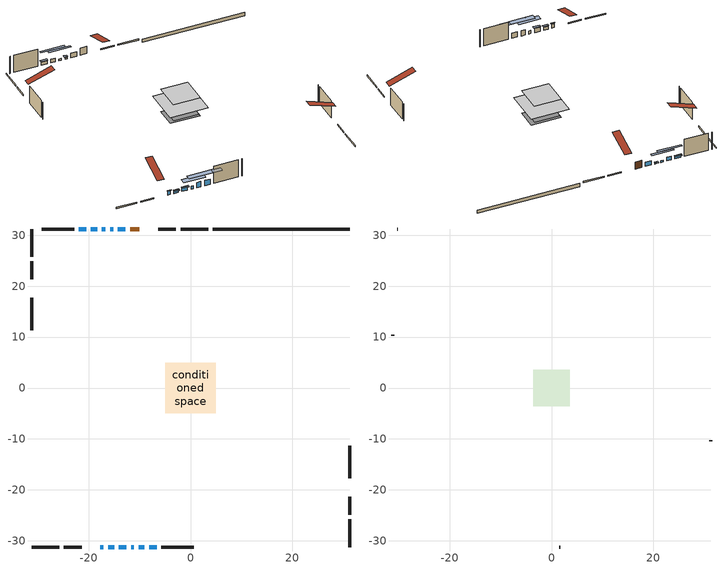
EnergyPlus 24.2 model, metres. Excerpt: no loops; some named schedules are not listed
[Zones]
conditioned space
 floor outside (Floor1 construction): -0.57,-0.57 -0.57,0.57 0.57,0.57 0.57,-0.57 z0.3
 floor outside (Floor2 construction): -0.69,-0.69 -0.69,0.69 0.69,0.69 0.69,-0.69 z0.3
 floor adiabatic (Floor4 construction): -3.3,-3.3 -3.3,3.3 3.3,3.3 3.3,-3.3 z0.3
 floor adiabatic (AdiabaticFloorConstruction): -4.98,-4.98 -4.98,4.98 4.98,4.98 4.98,-4.98 z2.74
 floor foundation (Slab1 construction): -3.96,-2.74 -3.96,2.74 3.96,2.74 3.96,-2.74 z-0.61
 wall outside (RimJoist1 construction): 3.46,31.21 -1.94,31.21 / -31.21,-31.21 -25.81,-31.21 / -31.21,31.21 -31.21,25.81 / 31.21,-31.21 31.21,-25.81 z0.3:0.6
 wall outside (RimJoist2 construction): -2.87,31.21 -6.37,31.21 / -24.88,-31.21 -21.38,-31.21 / -31.21,24.88 -31.21,21.38 / 31.21,-24.88 31.21,-21.38 z0.3:0.6
 wall outside (AdiabaticWallConstruction 1): -10.05,31.21 -11.84,31.21 z0.3:2.33
 wall outside (AdiabaticWallConstruction): -12.77,31.21 -14.26,31.21 z0.3:1.52; -15.18,31.21 -15.77,31.21 z0.3:0.74; -17.71,-31.21 -17.09,-31.21 z0.3:1.42; -16.17,-31.21 -15,-31.21 / -20.46,31.21 -21.94,31.21 z0.3:1.14; -14.07,-31.21 -12.6,-31.21 z0.3:1.47; -16.7,31.21 -17.41,31.21 z0.3:0.76; -18.34,31.21 -19.54,31.21 z0.3:1.32; -11.67,-31.21 -11.11,-31.21 z0.3:1.16; -10.18,-31.21 -9.07,-31.21 / -8.14,-31.21 -6.67,-31.21 z0.3:1.77
 wall outside (Wall1 construction): -22.87,31.21 -29.23,31.21 / -5.74,-31.21 0.63,-31.21 / -31.21,17.71 -31.21,11.34 / 31.21,-17.71 31.21,-11.34 z0.3:5.18
 wall foundation (FoundationWall1 construction): 31.21,31.21 4.39,31.21 z-0.61:0.3
 window (WindowConstruction 10): -12.77,31.21 -14.26,31.21 z0.3:1.52
 window (WindowConstruction 6): -15.19,31.21 -15.77,31.21 z0.3:0.73
 window (WindowConstruction 7): -17.71,-31.21 -17.1,-31.21 z0.3:1.42
 window (WindowConstruction 8): -16.17,-31.21 -15,-31.21 z0.3:1.14
 window (WindowConstruction 9): -14.07,-31.21 -12.6,-31.21 z0.3:1.47
 window (WindowConstruction): -16.7,31.21 -17.41,31.21 z0.3:0.76
 window (WindowConstruction 1): -18.34,31.21 -19.54,31.21 z0.3:1.31
 window (WindowConstruction 2): -11.67,-31.21 -11.11,-31.21 z0.3:1.16
 window (WindowConstruction 3): -10.18,-31.21 -9.07,-31.21 z0.3:1.77
 window (WindowConstruction 4): -8.14,-31.21 -6.67,-31.21 z0.3:1.77
 window (WindowConstruction 5): -20.47,31.21 -21.94,31.21 z0.3:1.14
 door (Door): -10.05,31.21 -11.84,31.21 z0.3:2.33
 ceiling adiabatic (AdiabaticFloorConstruction): 4.98,-4.98 4.98,4.98 -4.98,4.98 -4.98,-4.98 z2.74
attic - vented
 floor to conditioned space (Floor3 construction Reversed): -3.54,-3.54 -3.54,3.54 3.54,3.54 3.54,-3.54 z5.18
 wall outside (Wall3 construction): -30.16,31.21 -30.28,31.21 / 1.55,-31.21 1.68,-31.21 / -31.21,10.41 -31.21,10.29 / 31.21,-10.41 31.21,-10.29 z0.3:5.18
 roof outside (Roof1 construction): -9.12,31.21,5.18 -9.12,24.31,7.48 -7.3,24.31,7.48 -7.3,31.21,5.18; -18.63,-31.21,5.18 -18.63,-24.31,7.48 -20.45,-24.31,7.48 -20.45,-31.21,5.18; -31.21,18.63,5.18 -24.31,18.63,7.48 -24.31,20.45,7.48 -31.21,20.45,5.18; 31.21,-18.63,5.18 24.31,-18.63,7.48 24.31,-20.45,7.48 31.21,-20.45,5.18
shading: -15.92,31.21 -15.04,31.21 -15.04,31.82 -15.92,31.82 z0.88; -16.9,-31.21 -17.91,-31.21 -17.91,-31.36 -16.9,-31.36 z1.62; -14.85,-31.21 -16.32,-31.21 -16.32,-31.82 -14.85,-31.82 z1.29; -12.45,-31.21 -14.22,-31.21 -14.22,-31.82 -12.45,-31.82 z1.62; -20,31.21 -14.11,31.21 -14.11,31.82 -20,31.82 z3.35; -22.13,31.21 -15.75,31.21 -15.75,31.82 -22.13,31.82 z3.91; -8.52,-31.21 -14.26,-31.21 -14.26,-32.73 -8.52,-32.73 z3.75; -6.48,-31.21 -12.77,-31.21 -12.77,-32.58 -6.48,-32.58 z4.36; -4.08,-31.21 -10.73,-31.21 -10.73,-32.43 -4.08,-32.43 z4.36; -22.09,31.21 -20.32,31.21 -20.32,31.82 -22.09,31.82 z1.29
[Building]
Building 1: Terrain=Suburbs
[Site:Location]
Comox AP_BC: Latitude {deg}=49.72; Longitude {deg}=-124.9; Time Zone {hr}=-8; Elevation {m}=26; Keep Site Location Information=Yes
[Site:GroundTemperature:Shallow]
7.68431, 6.60511, 6.51868, 7.03082, 9.08677, 11.1331, 12.9072, 14.0311, 14.1265, 13.2125, 11.4836, 9.50004
[Site:WaterMainsTemperature]
Calculation Method=Schedule; Temperature Schedule=mains temperature schedule
[Material] Roughness=Rough; Thermal Absorptance=0.9
Name | Thickness {m} | Conductivity {W/m-K} | Density {kg/m3} | Specific Heat {J/kg-K} | Solar Absorptance | Visible Absorptance
asphalt or fiberglass shingles | 0.00635 | 0.162714 | 1121.4 | 1465.45 | 0.4 | 0.4
ceiling loosefill ins | 0.254 | 0.0480833 | 16.02 | 1046.75 | 0.7 | 0.7
ceiling stud and cavity | 0.1397 | 0.112217 | 65.682 | 1177.47 | 0.7 | 0.7
concrete 4.0 in. | 0.1016 | 1.803125 | 2242.8 | 837.4 | 0.7 | 0.7
concrete 8.0 in. | 0.2032 | 1.803125 | 2242.8 | 837.4 | 0.7 | 0.7
door material | 0.04445 | 0.053851 | 512.64 | 1214.23 | 0.7 | 0.7
exterior vertical ins | 0.0202602 | 0.029427 | 32.04 | 1214.23 | 0.7 | 0.7
floor covering | 0.0127 | 0.0433444 | 54.468 | 1339.84 | 0.6 | 0.6
floor covering 1 | 0.0127 | 9.015625 | 54.468 | 1339.84 | 0.6 | 0.6
floor rigid ins; wall rigid ins | 0.512978 | 0.029427 | 32.04 | 1214.23 | 0.7 | 0.7
floor stud and cavity | 0.1397 | 0.10195 | 92.3553 | 1139.71 | 0.7 | 0.7
floor stud and cavity 1 | 0.1397 | 0.103278 | 92.3553 | 1139.71 | 0.7 | 0.7
floor stud and cavity 2 | 0.0889 | 0.340671 | 50.32683 | 1063.81 | 0.7 | 0.7
floor stud and cavity 3 | 0.1397 | 1.75129 | 37.0049 | 1207.88 | 0.7 | 0.7
furniture material conditioned space 1 | 0.1524 | 0.115458 | 640.8 | 1214.23 | 0.6 | 0.6
gypsum board | 0.0127 | 0.160291 | 801 | 837.4 | 0.6 | 0.6
gypsum board 1 | 0.0127 | 0.160291 | 801 | 837.4 | 0.7 | 0.7
osb sheathing 0.5 in. | 0.0127 | 0.115458 | 512.64 | 1214.23 | 0.7 | 0.7
osb sheathing 0.75 in. | 0.01905 | 0.115458 | 512.64 | 1214.23 | 0.7 | 0.7
osb sheathing 2.0 in. | 0.0508 | 0.115458 | 512.64 | 1214.23 | 0.7 | 0.7
rim joist stud and cavity | 0.0508 | 0.0452492 | 125.044 | 1163.47 | 0.6 | 0.6
rim joist stud and cavity 1 | 0.0508 | 0.648972 | 50.32683 | 1063.81 | 0.6 | 0.6
wall stud and cavity | 0.1397 | 0.126942 | 139.0536 | 1170.24 | 0.7 | 0.7
wall stud and cavity 1 | 0.0889 | 6.9971 | 50.32683 | 1063.81 | 0.6 | 0.6
wall stud and cavity 2 | 0.0889 | 0.380278 | 52.3479 | 1209.89 | 0.7 | 0.7
wall stud and cavity 3 | 0.0889 | 0.391764 | 83.0341 | 1211.67 | 0.7 | 0.7
wood siding | 0.0254 | 0.102417 | 544.68 | 1172.36 | 0.4 | 0.4
wood siding 1 | 0.00254 | 0.102417 | 544.68 | 1172.36 | 0.4 | 0.4
wood siding 2; wood siding 3; wood siding 4 | 0.0254 | 0.102417 | 544.68 | 1172.36 | 0.7 | 0.7
[WindowMaterial:SimpleGlazingSystem]
Name | U-Factor {W/m2-K} | Solar Heat Gain Coefficient
WindowMaterial | 2.53863 | 0.41
WindowMaterial 1 | 7.13781 | 0.74
WindowMaterial 10 | 2.77597 | 0.6
WindowMaterial 2 | 6.779532 | 0.73
WindowMaterial 3 | 2.20477 | 0.58
WindowMaterial 4 | 2.012851 | 0.64
WindowMaterial 5 | 7.13214 | 0.75
WindowMaterial 6 | 2.59598 | 0.38
WindowMaterial 7 | 6.71537 | 0.75
WindowMaterial 8 | 7.22014 | 0.73
WindowMaterial 9 | 7.00722 | 0.76
[Construction]
AdiabaticFloorConstruction: floor stud and cavity 3, floor rigid ins, osb sheathing 0.75 in., floor covering
AdiabaticWallConstruction: wood siding 3, wall rigid ins, wall stud and cavity 2, gypsum board
AdiabaticWallConstruction 1: wood siding 4, wall rigid ins, wall stud and cavity 2, gypsum board
Door: door material
Floor1 construction: floor stud and cavity, osb sheathing 0.75 in., floor covering
Floor2 construction: floor stud and cavity 1, osb sheathing 0.75 in., floor covering
Floor3 construction Reversed: gypsum board, ceiling stud and cavity, ceiling loosefill ins
Floor4 construction: floor stud and cavity 2, floor covering 1
FoundationWall1 construction: concrete 8.0 in., gypsum board 1
furniture construction conditioned space 1: furniture material conditioned space 1
PartitionWallConstruction: gypsum board, wall stud and cavity 3, gypsum board
RimJoist1 construction: wood siding 2, osb sheathing 2.0 in., rim joist stud and cavity
RimJoist2 construction: wood siding 2, rim joist stud and cavity 1
Roof1 construction: asphalt or fiberglass shingles
Slab1 construction: concrete 4.0 in.
Wall1 construction: wood siding, osb sheathing 0.5 in., wall stud and cavity, gypsum board
Wall3 construction: wood siding 1, wall stud and cavity 1
WindowConstruction: WindowMaterial
WindowConstruction 1: WindowMaterial 1
WindowConstruction 10: WindowMaterial 10
WindowConstruction 2: WindowMaterial 2
WindowConstruction 3: WindowMaterial 3
WindowConstruction 4: WindowMaterial 4
WindowConstruction 5: WindowMaterial 5
WindowConstruction 6: WindowMaterial 6
WindowConstruction 7: WindowMaterial 7
WindowConstruction 8: WindowMaterial 8
WindowConstruction 9: WindowMaterial 9
[Zone] Multiplier=1; Part of Total Floor Area=Yes
Name | Volume {m3}
attic - vented | 18.7794
conditioned space | 256.9
[Space]
Name | Zone | Volume {m3}
attic - vented 1 | attic - vented | 18.7794
conditioned space 1 | conditioned space | 256.9
[ZoneInfiltration:EffectiveLeakageArea]
infil attic - vented 1: Zone or Space=attic - vented 1; Schedule=Always On Discrete; Effective Air Leakage Area {cm2}=2154; Stack Coefficient=0.000499181; Wind Coefficient=1.50956e-05
[ZoneMixing]
whole house fan mix: Zone or Space=attic - vented; Schedule=Always On Continuous; Design Flow Rate Calculation Method=Flow/Zone; Design Flow Rate {m3/s}=0; Source Zone or Space=conditioned space
[SurfaceProperty:ExposedFoundationPerimeter]
Slab1: Exposed Perimeter Calculation Method=TotalExposedPerimeter; Total Exposed Perimeter {m}=26.823
[InternalMass] Zone or ZoneList=conditioned space; Space or SpaceList=conditioned space 1
Name | Construction | Surface Area {m2}
furniture mass conditioned space 1 | furniture construction conditioned space 1 | 75.752
partition wall mass | PartitionWallConstruction | 145.9
[Lights]
interior lighting: Zone or ZoneList or Space or SpaceList=conditioned space 1; Schedule=interior lighting schedule; Design Level Calculation Method=LightingLevel; Lighting Level {W}=343.2; Return Air Fraction=0; Fraction Radiant=0.6; Fraction Visible=0.2; Fraction Replaceable=1
[People]
occupants: Zone or ZoneList or Space or SpaceList=conditioned space 1; Number of People Schedule=occupants schedule; Number of People Calculation Method=People; Number of People=3; Fraction Radiant=0.314171; Sensible Heat Fraction=0.56303; Activity Level Schedule=occupants activity schedule; Carbon Dioxide Generation Rate {m3/s-W}=0; Enable ASHRAE 55 Comfort Warnings=No; Mean Radiant Temperature Calculation Type=EnclosureAveraged
[ElectricEquipment] Zone or ZoneList or Space or SpaceList=conditioned space 1; Design Level Calculation Method=EquipmentLevel
Name | Schedule | Design Level {W} | Fraction Latent | Fraction Radiant | Fraction Lost
clothes dryer | clothes dryer schedule | 140.772 | 0.015 | 0.081 | 0.85
clothes washer | clothes washer schedule | 32.1985 | 0.03 | 0.162 | 0.7
cooking range | cooking range schedule | 215.147 | 0.08 | 0.432 | 0.2
dishwasher | dishwasher schedule | 66.8632 | 0.3 | 0.18 | 0.4
fridge | fridge schedule | 72.9452 | 0 | 0.6 | 0
mech vent bath fan 0 | mech vent bath fan 0 schedule | 50.2 | 0 | 0 | 1
mech vent bath fan 1 | mech vent bath fan 1 schedule | 50.2 | 0 | 0 | 1
mech vent house fan | mech vent house fan schedule | 0 | 0 | 0 | 1
mech vent house fan cfis | mech vent house fan cfis schedule | 0 | 0 | 0 | 0
misc plug loads | misc plug loads schedule | 494.7 | 0.045 | 0.513 | 0.1
whole house fan | Always On Discrete | 0 | 0 | 0 | 1
[OtherEquipment] Zone or ZoneList or Space or SpaceList=conditioned space 1; Design Level Calculation Method=EquipmentLevel
Name | Fuel Type | Schedule | Design Level {W} | Fraction Latent | Fraction Radiant | Fraction Lost
clothes dryer 1 | Electricity | clothes dryer schedule | 0 | 0.015 | 0.081 | 0.85
cooking range 1 | Electricity | cooking range schedule | 0 | 0.08 | 0.432 | 0.2
general water use latent | None | general water use schedule | 62.594 | 1 | 0 | 0
general water use sensible | None | general water use schedule | -61.6891 | 0 | 0.6 | 0
mech vent house fan latent load | None | Always On Discrete | 0 | 1 | 0 | 0
mech vent house fan sensible load | None | Always On Discrete | 0 | 0 | 0 | 0
water heater energy adjustment1 | Electricity | Always On Discrete | 0.01 | 0 | 0 | 1
[ZoneInfiltration:DesignFlowRate] Zone or ZoneList or Space or SpaceList=conditioned space 1; Schedule=Always On Discrete; Design Flow Rate Calculation Method=Flow/Zone; Design Flow Rate {m3/s}=0
infil flow; natural vent flow; whole house fan flow
[ZoneControl:Thermostat]
conditioned space Thermostat: Zone or ZoneList=conditioned space; Control Type Schedule=conditioned space Thermostat Schedule; Control 1=conditioned space temperature setpoint; Temperature Difference Between Cutout And Setpoint {deltaC}=0
[ZoneHVAC:Baseboard:Convective:Electric]
electric baseboard: Availability Schedule=Always On Discrete; Heating Design Capacity {W}=5503.58; Efficiency=1
[AirLoopHVAC:UnitarySystem]
unit heater unitary system: Control Type=Load; Controlling Zone or Thermostat Location=conditioned space; Dehumidification Control Type=None; Availability Schedule=Always On Discrete; Supply Fan=unit heater supply fan; Fan Placement=BlowThrough; Supply Air Fan Operating Mode Schedule=unit heater auto fan schedule; Heating Coil=unit heater htg coil; DX Heating Coil Sizing Ratio=1; Use DOAS DX Cooling Coil=No; Minimum Supply Air Temperature {C}=2; Latent Load Control=SensibleOnlyLoadControl; Cooling Supply Air Flow Rate Method=None; Heating Supply Air Flow Rate Method=SupplyAirFlowRate; Heating Supply Air Flow Rate {m3/s}=0.00141584; No Load Supply Air Flow Rate Method=SupplyAirFlowRate; No Load Supply Air Flow Rate {m3/s}=0; No Load Supply Air Flow Rate Control Set To Low Speed=Yes; Maximum Supply Air Temperature {C}=48.8889; Maximum Outdoor Dry-Bulb Temperature for Supplemental Heater Operation {C}=21; Ancillary On-Cycle Electric Power {W}=0; Ancillary Off-Cycle Electric Power {W}=0
[Fan:SystemModel]
unit heater supply fan: Availability Schedule=Always On Discrete; Design Maximum Air Flow Rate {m3/s}=0.00141584; Speed Control Method=Discrete; Electric Power Minimum Flow Rate Fraction=0.2; Design Pressure Rise {Pa}=500; Motor Efficiency=1; Motor In Air Stream Fraction=1; Design Electric Power Consumption {W}=Autosize; Design Power Sizing Method=PowerPerFlow; Electric Power Per Unit Flow Rate {W/(m3/s)}=28251.7; Electric Power Per Unit Flow Rate Per Unit Pressure {W/((m3/s)-Pa)}=1.66667; Fan Total Efficiency=0.7; Motor Loss Radiative Fraction=0; Number of Speeds=1; Speed Flow Fraction 1=1; Speed Electric Power Fraction 1=1
[Coil:Heating:Fuel]
unit heater htg coil: Availability Schedule=Always On Discrete; Fuel Type=OtherFuel1; Burner Efficiency=0.3; Nominal Capacity {W}=0.293071; On Cycle Parasitic Electric Load {W}=0; Off Cycle Parasitic Fuel Load {W}=0
[Zone equipment]
conditioned space: electric baseboard, unit heater unitary system
[Foundation:Kiva]
Foundation Kiva 1: Initial Indoor Air Temperature {C}=18; Wall Height Above Grade {m}=0.300015; Wall Depth Below Slab {m}=0.2032; Custom Block Material Name 1=exterior vertical ins; Custom Block Depth 1 {m}=0.910011; Custom Block X Position 1 {m}=0.2159; Custom Block Z Position 1 {m}=0
[Foundation:Kiva:Settings]
Soil Conductivity {W/m-K}=0.849921; Soil Density {kg/m3}=1842.3; Soil Specific Heat {J/kg-K}=418.7; Ground Solar Absorptivity=0.9; Ground Thermal Absorptivity=0.9; Ground Surface Roughness {m}=0.03; Far-Field Width {m}=40; Deep-Ground Boundary Condition=ZeroFlux; Deep-Ground Depth {m}=40; Minimum Cell Dimension {m}=0.2; Maximum Cell Growth Coefficient=3; Simulation Timestep=Timestep
[Exterior:Lights]
exterior lighting: Schedule=exterior lighting schedule; Design Level {W}=75.6
[EnergyManagementSystem:GlobalVariable]
infil_program_Qfan
infil_program_Qinf
natural_vent_program_Qnv
natural_vent_program_Qwhf
[EnergyManagementSystem:Sensor]
Name | Output:Variable or Output:Meter Index Key | Output:Variable or Output:Meter
airflow_gain | infil flow | Infiltration Sensible Heat Gain Energy
airflow_gain_1 | natural vent flow | Infiltration Sensible Heat Gain Energy
airflow_gain_2 | whole house fan flow | Infiltration Sensible Heat Gain Energy
airflow_loss | infil flow | Infiltration Sensible Heat Loss Energy
airflow_loss_1 | natural vent flow | Infiltration Sensible Heat Loss Energy
airflow_loss_2 | whole house fan flow | Infiltration Sensible Heat Loss Energy
clg_load_cond |  | Cooling:EnergyTransfer:Zone:CONDITIONED SPACE
clg_sp_s; clg_sp_s_1 | cooling setpoint | Schedule Value
clothes_dryer_exhaust_0_sch_s | clothes dryer exhaust 0 schedule | Schedule Value
conditioned_space_clg_unmet_s | conditioned space | Zone Cooling Setpoint Not Met Time
conditioned_space_htg_unmet_s | conditioned space | Zone Heating Setpoint Not Met Time
cool_season | cooling season schedule | Schedule Value
fridge_tin_s | conditioned space | Zone Mean Air Temperature
htg_load_cond |  | Heating:EnergyTransfer:Zone:CONDITIONED SPACE
htg_sp_s; htg_sp_s_1 | heating setpoint | Schedule Value
ig_ee_conv | clothes dryer | Electric Equipment Convective Heating Energy
ig_ee_conv_2 | cooking range | Electric Equipment Convective Heating Energy
ig_ee_conv_4 | fridge | Electric Equipment Convective Heating Energy
ig_ee_conv_5 | misc plug loads | Electric Equipment Convective Heating Energy
ig_ee_conv_6 | whole house fan | Electric Equipment Convective Heating Energy
ig_ee_rad | clothes dryer | Electric Equipment Radiant Heating Energy
ig_ee_rad_2 | cooking range | Electric Equipment Radiant Heating Energy
ig_ee_rad_4 | fridge | Electric Equipment Radiant Heating Energy
ig_ee_rad_5 | misc plug loads | Electric Equipment Radiant Heating Energy
ig_ee_rad_6 | whole house fan | Electric Equipment Radiant Heating Energy
ig_lgt_conv | interior lighting | Lights Convective Heating Energy
ig_lgt_rad | interior lighting | Lights Radiant Heating Energy
ig_lgt_vis | interior lighting | Lights Visible Radiation Heating Energy
ig_oe_conv | clothes dryer 1 | Other Equipment Convective Heating Energy
ig_oe_conv_1 | cooking range 1 | Other Equipment Convective Heating Energy
ig_oe_conv_2 | general water use latent | Other Equipment Convective Heating Energy
ig_oe_conv_3 | general water use sensible | Other Equipment Convective Heating Energy
ig_oe_conv_4 | water heater energy adjustment1 | Other Equipment Convective Heating Energy
ig_oe_rad | clothes dryer 1 | Other Equipment Radiant Heating Energy
ig_oe_rad_1 | cooking range 1 | Other Equipment Radiant Heating Energy
ig_oe_rad_2 | general water use latent | Other Equipment Radiant Heating Energy
ig_oe_rad_3 | general water use sensible | Other Equipment Radiant Heating Energy
ig_oe_rad_4 | water heater energy adjustment1 | Other Equipment Radiant Heating Energy
ig_ppl_conv | occupants | People Convective Heating Energy
ig_ppl_rad | occupants | People Radiant Heating Energy
im_conv | furniture mass conditioned space 1 | Surface Inside Face Convection Heat Gain Energy
im_conv_1 | partition wall mass | Surface Inside Face Convection Heat Gain Energy
im_ig | furniture mass conditioned space 1 | Surface Inside Face Internal Gains Radiation Heat Gain Energy
im_ig_1 | partition wall mass | Surface Inside Face Internal Gains Radiation Heat Gain Energy
im_lgt | furniture mass conditioned space 1 | Surface Inside Face Lights Radiation Heat Gain Energy
im_lgt_1 | partition wall mass | Surface Inside Face Lights Radiation Heat Gain Energy
im_sol | furniture mass conditioned space 1 | Surface Inside Face Solar Radiation Heat Gain Energy
im_sol_1 | partition wall mass | Surface Inside Face Solar Radiation Heat Gain Energy
im_surf | furniture mass conditioned space 1 | Surface Inside Face Net Surface Thermal Radiation Heat Gain Energy
im_surf_1 | partition wall mass | Surface Inside Face Net Surface Thermal Radiation Heat Gain Energy
mech_vent_bath_fan_0_sch_s | mech vent bath fan 0 schedule | Schedule Value
mech_vent_bath_fan_1_sch_s | mech vent bath fan 1 schedule | Schedule Value
mv_conv | mech vent bath fan 0 | Electric Equipment Convective Heating Energy
mv_conv_1 | mech vent bath fan 1 | Electric Equipment Convective Heating Energy
mv_conv_2 | mech vent house fan | Electric Equipment Convective Heating Energy
mv_conv_3 | mech vent house fan cfis | Electric Equipment Convective Heating Energy
mv_conv_4 | mech vent house fan latent load | Other Equipment Convective Heating Energy
mv_conv_5 | mech vent house fan sensible load | Other Equipment Convective Heating Energy
mv_rad | mech vent bath fan 0 | Electric Equipment Radiant Heating Energy
mv_rad_1 | mech vent bath fan 1 | Electric Equipment Radiant Heating Energy
mv_rad_2 | mech vent house fan | Electric Equipment Radiant Heating Energy
mv_rad_3 | mech vent house fan cfis | Electric Equipment Radiant Heating Energy
mv_rad_4 | mech vent house fan latent load | Other Equipment Radiant Heating Energy
mv_rad_5 | mech vent house fan sensible load | Other Equipment Radiant Heating Energy
natural_vent_s | natural vent schedule | Schedule Value
out_pb_s |  | Site Outdoor Air Barometric Pressure
out_wt_s |  | Site Outdoor Air Humidity Ratio
site_vw_s |  | Site Wind Speed
ss_back_out | Window1 | Surface Window Shortwave from Zone Back Out Window Heat Transfer Rate
ss_back_out_1 | Window10 | Surface Window Shortwave from Zone Back Out Window Heat Transfer Rate
ss_back_out_10 | Window9 | Surface Window Shortwave from Zone Back Out Window Heat Transfer Rate
ss_back_out_2 | Window11 | Surface Window Shortwave from Zone Back Out Window Heat Transfer Rate
ss_back_out_3 | Window12 | Surface Window Shortwave from Zone Back Out Window Heat Transfer Rate
ss_back_out_4 | Window13 | Surface Window Shortwave from Zone Back Out Window Heat Transfer Rate
ss_back_out_5 | Window3 | Surface Window Shortwave from Zone Back Out Window Heat Transfer Rate
ss_back_out_6 | Window4 | Surface Window Shortwave from Zone Back Out Window Heat Transfer Rate
ss_back_out_7 | Window5 | Surface Window Shortwave from Zone Back Out Window Heat Transfer Rate
ss_back_out_8 | Window6 | Surface Window Shortwave from Zone Back Out Window Heat Transfer Rate
ss_back_out_9 | Window8 | Surface Window Shortwave from Zone Back Out Window Heat Transfer Rate
ss_conv | Door1 | Surface Inside Face Convection Heat Gain Energy
ss_conv_1 | Window1 | Surface Inside Face Convection Heat Gain Energy
ss_conv_10 | Window8 | Surface Inside Face Convection Heat Gain Energy
ss_conv_11 | Window9 | Surface Inside Face Convection Heat Gain Energy
ss_conv_2 | Window10 | Surface Inside Face Convection Heat Gain Energy
ss_conv_3 | Window11 | Surface Inside Face Convection Heat Gain Energy
ss_conv_4 | Window12 | Surface Inside Face Convection Heat Gain Energy
ss_conv_5 | Window13 | Surface Inside Face Convection Heat Gain Energy
ss_conv_6 | Window3 | Surface Inside Face Convection Heat Gain Energy
ss_conv_7 | Window4 | Surface Inside Face Convection Heat Gain Energy
ss_conv_8 | Window5 | Surface Inside Face Convection Heat Gain Energy
ss_conv_9 | Window6 | Surface Inside Face Convection Heat Gain Energy
ss_ig | Door1 | Surface Inside Face Internal Gains Radiation Heat Gain Energy
ss_ig_1 | Window1 | Surface Inside Face Internal Gains Radiation Heat Gain Energy
ss_ig_10 | Window8 | Surface Inside Face Internal Gains Radiation Heat Gain Energy
ss_ig_11 | Window9 | Surface Inside Face Internal Gains Radiation Heat Gain Energy
ss_ig_2 | Window10 | Surface Inside Face Internal Gains Radiation Heat Gain Energy
ss_ig_3 | Window11 | Surface Inside Face Internal Gains Radiation Heat Gain Energy
ss_ig_4 | Window12 | Surface Inside Face Internal Gains Radiation Heat Gain Energy
ss_ig_5 | Window13 | Surface Inside Face Internal Gains Radiation Heat Gain Energy
ss_ig_6 | Window3 | Surface Inside Face Internal Gains Radiation Heat Gain Energy
ss_ig_7 | Window4 | Surface Inside Face Internal Gains Radiation Heat Gain Energy
ss_ig_8 | Window5 | Surface Inside Face Internal Gains Radiation Heat Gain Energy
ss_ig_9 | Window6 | Surface Inside Face Internal Gains Radiation Heat Gain Energy
ss_lgt | Door1 | Surface Inside Face Lights Radiation Heat Gain Energy
ss_sol | Door1 | Surface Inside Face Solar Radiation Heat Gain Energy
ss_surf | Door1 | Surface Inside Face Net Surface Thermal Radiation Heat Gain Energy
ss_surf_1 | Window1 | Surface Inside Face Net Surface Thermal Radiation Heat Gain Energy
ss_surf_10 | Window8 | Surface Inside Face Net Surface Thermal Radiation Heat Gain Energy
ss_surf_11 | Window9 | Surface Inside Face Net Surface Thermal Radiation Heat Gain Energy
ss_surf_2 | Window10 | Surface Inside Face Net Surface Thermal Radiation Heat Gain Energy
ss_surf_3 | Window11 | Surface Inside Face Net Surface Thermal Radiation Heat Gain Energy
ss_surf_4 | Window12 | Surface Inside Face Net Surface Thermal Radiation Heat Gain Energy
ss_surf_5 | Window13 | Surface Inside Face Net Surface Thermal Radiation Heat Gain Energy
ss_surf_6 | Window3 | Surface Inside Face Net Surface Thermal Radiation Heat Gain Energy
ss_surf_7 | Window4 | Surface Inside Face Net Surface Thermal Radiation Heat Gain Energy
ss_surf_8 | Window5 | Surface Inside Face Net Surface Thermal Radiation Heat Gain Energy
ss_surf_9 | Window6 | Surface Inside Face Net Surface Thermal Radiation Heat Gain Energy
ss_trans_in | Window1 | Surface Window Transmitted Solar Radiation Rate
ss_trans_in_1 | Window10 | Surface Window Transmitted Solar Radiation Rate
